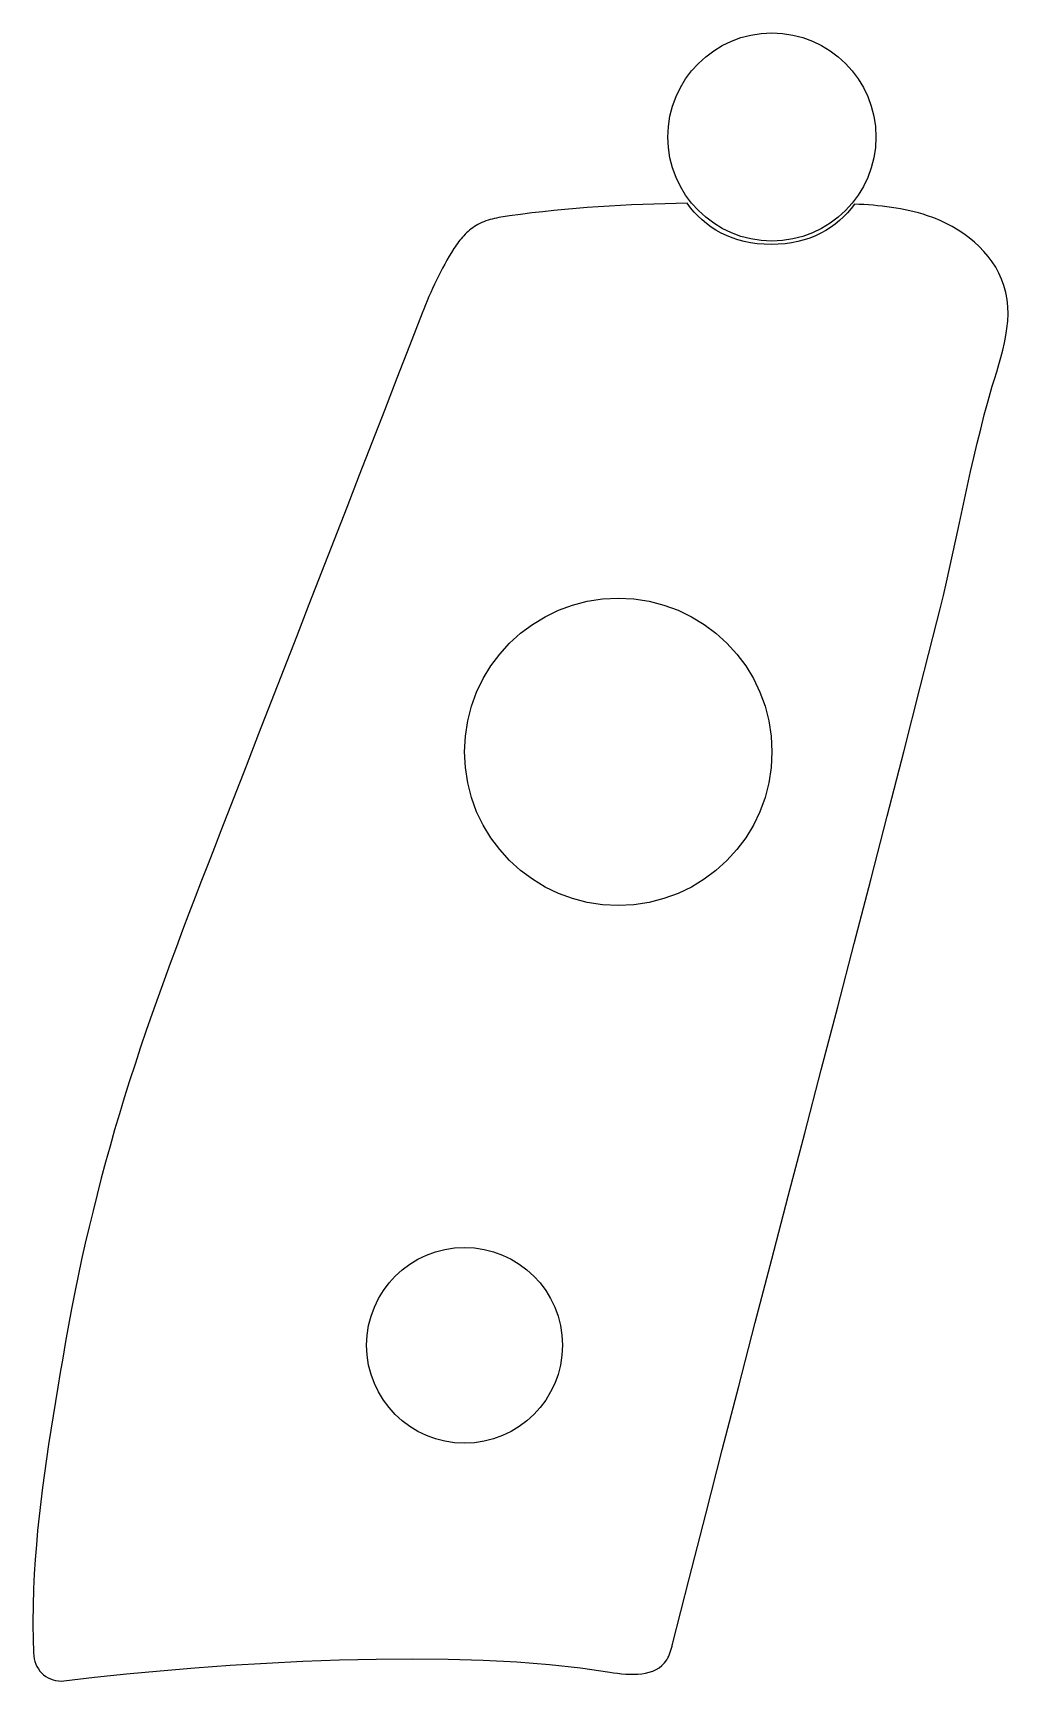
# Model space of a CAD drawing. Header units: metres. Extents: x 174.9 to 204.4, y -156.8 to -107.
import ezdxf

# ---------------------------------------------------------------- set-up
doc = ezdxf.new("R2010")
doc.units = ezdxf.units.M

msp = doc.modelspace()

# ---------------------------------------------------------------- linework, layer by layer
for points in [[(200.388474, -110.127288), (200.372218, -110.449106), (200.324466, -110.761526), (200.246996, -111.063024), (200.141078, -111.352076), (200.00849, -111.627158), (199.850756, -111.886746), (199.669654, -112.129062), (199.466454, -112.352582), (199.242934, -112.555782), (199.000618, -112.736884), (198.74103, -112.894618), (198.465948, -113.027206), (198.176896, -113.133124), (197.875398, -113.210594), (197.562978, -113.258346), (197.24116, -113.274602), (196.919342, -113.258346), (196.606922, -113.210594), (196.305424, -113.133124), (196.016372, -113.027206), (195.74129, -112.894618), (195.481702, -112.736884), (195.239386, -112.555782), (195.015866, -112.352582), (194.812666, -112.129062), (194.631564, -111.886746), (194.47383, -111.627158), (194.341242, -111.352076), (194.235324, -111.063024), (194.157854, -110.761526), (194.110102, -110.449106), (194.093846, -110.127288), (194.110102, -109.80547), (194.157854, -109.49305), (194.235324, -109.191552), (194.341242, -108.9025), (194.47383, -108.627418), (194.631564, -108.36783), (194.812666, -108.125514), (195.015866, -107.901994), (195.239386, -107.698794), (195.481702, -107.517692), (195.74129, -107.359958), (196.016372, -107.22737), (196.305424, -107.121452), (196.606922, -107.043982), (196.919342, -106.99623), (197.24116, -106.979974), (197.562978, -106.99623), (197.875398, -107.043982), (198.176896, -107.121452), (198.465948, -107.22737), (198.74103, -107.359958), (199.000618, -107.517692), (199.242934, -107.698794), (199.466454, -107.901994), (199.669654, -108.125514), (199.850756, -108.36783), (200.00849, -108.627418), (200.141078, -108.9025), (200.246996, -109.191552), (200.324466, -109.49305), (200.372218, -109.80547), (200.388474, -110.127288)], [(204.260958, -114.613944), (204.19187, -114.42446), (204.109066, -114.241834), (204.013054, -114.066574), (203.90485, -113.89868), (203.785216, -113.738152), (203.655168, -113.585244), (203.515214, -113.44021), (203.36637, -113.30305), (203.209144, -113.174018), (203.044552, -113.053114), (202.87361, -112.940592), (202.696826, -112.836452), (202.515216, -112.740948), (202.329542, -112.65408), (202.140566, -112.576102), (201.94905, -112.507014), (201.815192, -112.464088), (201.680572, -112.424718), (201.54519, -112.388904), (201.409046, -112.356138), (201.272394, -112.326674), (201.13498, -112.300004), (200.997058, -112.276128), (200.858628, -112.254792), (200.71969, -112.235996), (200.580244, -112.219486), (200.44029, -112.205008), (200.300082, -112.192562), (200.15962, -112.181894), (200.018904, -112.17275), (199.877934, -112.16513), (199.736964, -112.15878), (199.635872, -112.291114), (199.527414, -112.41786), (199.411336, -112.53851), (199.287892, -112.65281), (199.156828, -112.760252), (199.018398, -112.860582), (198.872348, -112.953292), (198.718932, -113.037874), (198.557896, -113.114074), (198.389494, -113.181384), (198.213472, -113.23955), (198.030084, -113.288064), (197.839076, -113.326418), (197.640702, -113.354358), (197.434708, -113.371376), (197.221094, -113.377218), (197.004432, -113.371376), (196.795644, -113.35385), (196.594476, -113.325148), (196.401182, -113.285778), (196.215508, -113.236248), (196.037454, -113.176812), (195.867274, -113.107978), (195.704714, -113.03), (195.550028, -112.943386), (195.402962, -112.848644), (195.263516, -112.746028), (195.131944, -112.636046), (195.007992, -112.519206), (194.89166, -112.395762), (194.783202, -112.266222), (194.682364, -112.131094), (194.345052, -112.137698), (194.00774, -112.145826), (193.670682, -112.155732), (193.333624, -112.16767), (192.99682, -112.18164), (192.66027, -112.197896), (192.32372, -112.216438), (191.987424, -112.23752), (191.651382, -112.261396), (191.315594, -112.287812), (190.98006, -112.317276), (190.64478, -112.349788), (190.309754, -112.385348), (189.974982, -112.424464), (189.640718, -112.466882), (189.306708, -112.512856), (189.240922, -112.522508), (189.174882, -112.532414), (189.108842, -112.542828), (189.042802, -112.554004), (188.977016, -112.566196), (188.911484, -112.579404), (188.84646, -112.593628), (188.78169, -112.609376), (188.717428, -112.626648), (188.653928, -112.645444), (188.59119, -112.666272), (188.529214, -112.689132), (188.468254, -112.714024), (188.40831, -112.741202), (188.349382, -112.77092), (188.291724, -112.803432), (188.239908, -112.83569), (188.189616, -112.869726), (188.140848, -112.905794), (188.093604, -112.94364), (188.047884, -112.98301), (188.003434, -113.024158), (187.960508, -113.06683), (187.918598, -113.110772), (187.877958, -113.155984), (187.838588, -113.202466), (187.800234, -113.249964), (187.762896, -113.298732), (187.726574, -113.348262), (187.691268, -113.398554), (187.656978, -113.449608), (187.62345, -113.501424), (187.55106, -113.617248), (187.480702, -113.734342), (187.412122, -113.852452), (187.34532, -113.971578), (187.280296, -114.091466), (187.216796, -114.21237), (187.15482, -114.334036), (187.094368, -114.456464), (187.03544, -114.579654), (186.978036, -114.703606), (186.921902, -114.82832), (186.867038, -114.953542), (186.813444, -115.079272), (186.76112, -115.20551), (186.710066, -115.332256), (186.660028, -115.45951), (186.279536, -116.437664), (185.899044, -117.415818), (185.518552, -118.393972), (185.13806, -119.372126), (184.757568, -120.35028), (184.377076, -121.328434), (183.996584, -122.306588), (183.616092, -123.284742), (183.2356, -124.262896), (182.855108, -125.24105), (182.474616, -126.219204), (182.094124, -127.197358), (181.713632, -128.175512), (181.33314, -129.153666), (180.952648, -130.13182), (180.572156, -131.109974), (180.377338, -131.610608), (180.182774, -132.111242), (179.988972, -132.61213), (179.795932, -133.113526), (179.603908, -133.615176), (179.413408, -134.117334), (179.224432, -134.620254), (179.037488, -135.123936), (178.85283, -135.62838), (178.670712, -136.133586), (178.491388, -136.639808), (178.315366, -137.147046), (178.142646, -137.655554), (177.973736, -138.165078), (177.808636, -138.676126), (177.647854, -139.188444), (177.500534, -139.672314), (177.357278, -140.157454), (177.218086, -140.64361), (177.083212, -141.131036), (176.952402, -141.619478), (176.825656, -142.108936), (176.702974, -142.599664), (176.58461, -143.091408), (176.47031, -143.583914), (176.360074, -144.077436), (176.253902, -144.571974), (176.152048, -145.067274), (176.054258, -145.563336), (175.960532, -146.06016), (175.871124, -146.558), (175.78578, -147.056348), (175.71212, -147.497292), (175.638968, -147.935696), (175.566578, -148.372068), (175.495712, -148.806662), (175.426624, -149.239986), (175.359568, -149.672294), (175.295306, -150.104094), (175.234092, -150.535894), (175.176434, -150.967948), (175.122586, -151.401018), (175.073056, -151.835104), (175.028352, -152.270968), (174.988982, -152.708864), (174.9552, -153.1493), (174.927514, -153.59253), (174.906432, -154.039062), (174.902876, -154.13228), (174.899574, -154.23515), (174.896272, -154.346402), (174.893224, -154.465274), (174.890684, -154.590242), (174.888652, -154.720544), (174.887128, -154.85491), (174.886366, -154.992324), (174.886366, -155.13177), (174.887128, -155.271978), (174.888906, -155.411932), (174.8917, -155.550616), (174.895764, -155.68676), (174.901098, -155.819348), (174.907702, -155.947364), (174.91583, -156.069792), (174.926752, -156.154882), (174.946056, -156.236924), (174.973234, -156.315156), (175.007778, -156.389324), (175.04918, -156.459174), (175.097186, -156.524198), (175.151034, -156.583888), (175.21047, -156.63799), (175.274732, -156.685996), (175.343566, -156.727652), (175.416464, -156.76245), (175.492918, -156.789882), (175.57242, -156.809694), (175.654462, -156.821378), (175.738536, -156.824426), (175.824134, -156.818584), (176.747424, -156.712158), (177.719228, -156.610558), (178.732434, -156.515054), (179.779676, -156.427424), (180.853588, -156.349192), (181.946804, -156.281882), (183.052212, -156.227018), (184.162192, -156.186378), (185.269632, -156.161232), (186.367166, -156.153358), (187.447682, -156.16428), (188.50356, -156.195522), (189.527688, -156.248608), (190.5127, -156.325062), (191.451484, -156.426662), (192.33642, -156.554678), (192.453768, -156.57322), (192.573656, -156.58973), (192.695576, -156.603446), (192.818512, -156.613606), (192.941702, -156.619448), (193.06413, -156.620464), (193.185034, -156.615638), (193.303398, -156.604208), (193.41846, -156.585412), (193.529458, -156.558488), (193.635376, -156.522674), (193.735452, -156.477208), (193.82867, -156.421074), (193.914522, -156.353764), (193.991738, -156.274516), (194.05981, -156.182568), (194.07632, -156.155644), (194.091814, -156.128212), (194.106292, -156.100272), (194.119754, -156.071824), (194.132454, -156.043122), (194.144392, -156.013912), (194.155568, -155.984448), (194.165982, -155.95473), (194.175888, -155.924758), (194.185286, -155.894532), (194.194176, -155.864052), (194.202812, -155.833572), (194.211194, -155.803092), (194.219322, -155.772358), (194.227196, -155.741624), (194.23507, -155.71089), (194.737482, -153.737056), (195.238878, -151.779732), (195.739258, -149.836632), (196.23913, -147.90547), (196.738494, -145.983706), (197.23735, -144.069054), (197.735952, -142.158974), (198.2343, -140.251434), (198.732648, -138.343894), (199.23125, -136.433814), (199.730106, -134.519162), (200.22947, -132.597398), (200.729342, -130.665982), (201.229722, -128.722882), (201.731118, -126.765558), (202.23353, -124.791724), (202.332082, -124.394468), (202.42784, -123.993148), (202.521312, -123.588018), (202.613006, -123.179332), (202.70343, -122.767344), (202.793346, -122.352562), (202.883262, -121.934986), (202.973686, -121.515124), (203.065126, -121.092976), (203.15809, -120.66905), (203.25334, -120.243346), (203.351384, -119.816372), (203.45273, -119.388382), (203.557886, -118.95963), (203.66736, -118.53037), (203.781914, -118.100856), (203.843128, -117.884194), (203.907898, -117.66677), (203.974446, -117.448584), (204.040994, -117.22989), (204.106272, -117.010688), (204.168248, -116.791232), (204.225652, -116.571776), (204.276706, -116.35232), (204.319886, -116.133118), (204.353414, -115.91417), (204.375766, -115.69573), (204.385164, -115.477798), (204.380084, -115.260628), (204.359002, -115.04422), (204.32014, -114.828828), (204.261974, -114.614706)], [(197.241414, -128.721866), (197.217538, -129.1971), (197.14718, -129.658618), (197.032626, -130.104134), (196.876416, -130.531362), (196.680582, -130.937762), (196.447664, -131.321048), (196.179948, -131.678934), (195.879974, -132.009134), (195.549774, -132.309108), (195.191888, -132.576824), (194.808602, -132.809742), (194.402202, -133.005576), (193.974974, -133.161786), (193.529458, -133.27634), (193.06794, -133.346698), (192.592706, -133.370574), (192.117472, -133.346698), (191.655954, -133.27634), (191.210438, -133.161786), (190.783464, -133.005576), (190.377064, -132.809742), (189.993778, -132.576824), (189.635892, -132.309108), (189.305692, -132.009134), (189.005718, -131.678934), (188.738002, -131.321048), (188.505084, -130.937762), (188.30925, -130.531362), (188.15304, -130.104134), (188.038486, -129.658618), (187.968128, -129.1971), (187.944252, -128.721866), (187.968128, -128.246632), (188.038486, -127.785114), (188.15304, -127.339598), (188.30925, -126.912624), (188.505084, -126.506224), (188.738002, -126.122938), (189.005718, -125.765052), (189.305692, -125.434852), (189.635892, -125.134878), (189.993778, -124.867162), (190.377064, -124.634244), (190.783464, -124.43841), (191.210438, -124.2822), (191.655954, -124.167646), (192.117472, -124.097288), (192.592706, -124.073158), (193.06794, -124.097288), (193.529458, -124.167646), (193.974974, -124.2822), (194.402202, -124.43841), (194.808602, -124.634244), (195.191888, -124.867162), (195.549774, -125.134878), (195.879974, -125.434852), (196.179948, -125.765052), (196.447664, -126.122938), (196.680582, -126.506224), (196.876416, -126.912624), (197.032626, -127.339598), (197.14718, -127.785114), (197.217538, -128.246632), (197.241414, -128.721866)], [(190.90386, -146.669506), (190.88862, -146.972274), (190.843662, -147.266406), (190.770764, -147.550124), (190.671196, -147.822158), (190.546482, -148.080984), (190.398146, -148.325078), (190.227712, -148.552916), (190.03645, -148.763228), (189.826138, -148.95449), (189.5983, -149.124924), (189.354206, -149.27326), (189.09538, -149.397974), (188.823346, -149.497542), (188.539628, -149.57044), (188.245496, -149.615398), (187.942728, -149.630638), (187.63996, -149.615398), (187.345828, -149.57044), (187.06211, -149.497542), (186.790076, -149.397974), (186.53125, -149.27326), (186.287156, -149.124924), (186.059064, -148.95449), (185.848752, -148.763228), (185.657744, -148.552916), (185.48731, -148.325078), (185.338974, -148.080984), (185.21426, -147.822158), (185.114692, -147.550124), (185.041794, -147.266406), (184.996836, -146.972274), (184.981596, -146.669506), (184.996836, -146.366738), (185.041794, -146.072606), (185.114692, -145.788888), (185.21426, -145.516854), (185.338974, -145.258028), (185.48731, -145.013934), (185.657744, -144.785842), (185.848752, -144.57553), (186.059064, -144.384522), (186.287156, -144.214088), (186.53125, -144.065752), (186.790076, -143.941038), (187.06211, -143.84147), (187.345828, -143.768572), (187.63996, -143.723614), (187.942728, -143.708374), (188.245496, -143.723614), (188.539628, -143.768572), (188.823346, -143.84147), (189.09538, -143.941038), (189.354206, -144.065752), (189.5983, -144.214088), (189.826138, -144.384522), (190.03645, -144.57553), (190.227712, -144.785842), (190.398146, -145.013934), (190.546482, -145.258028), (190.671196, -145.516854), (190.770764, -145.788888), (190.843662, -146.072606), (190.88862, -146.366738), (190.90386, -146.669506)]]:
    msp.add_lwpolyline(points)

doc.saveas('drawing.dxf')
